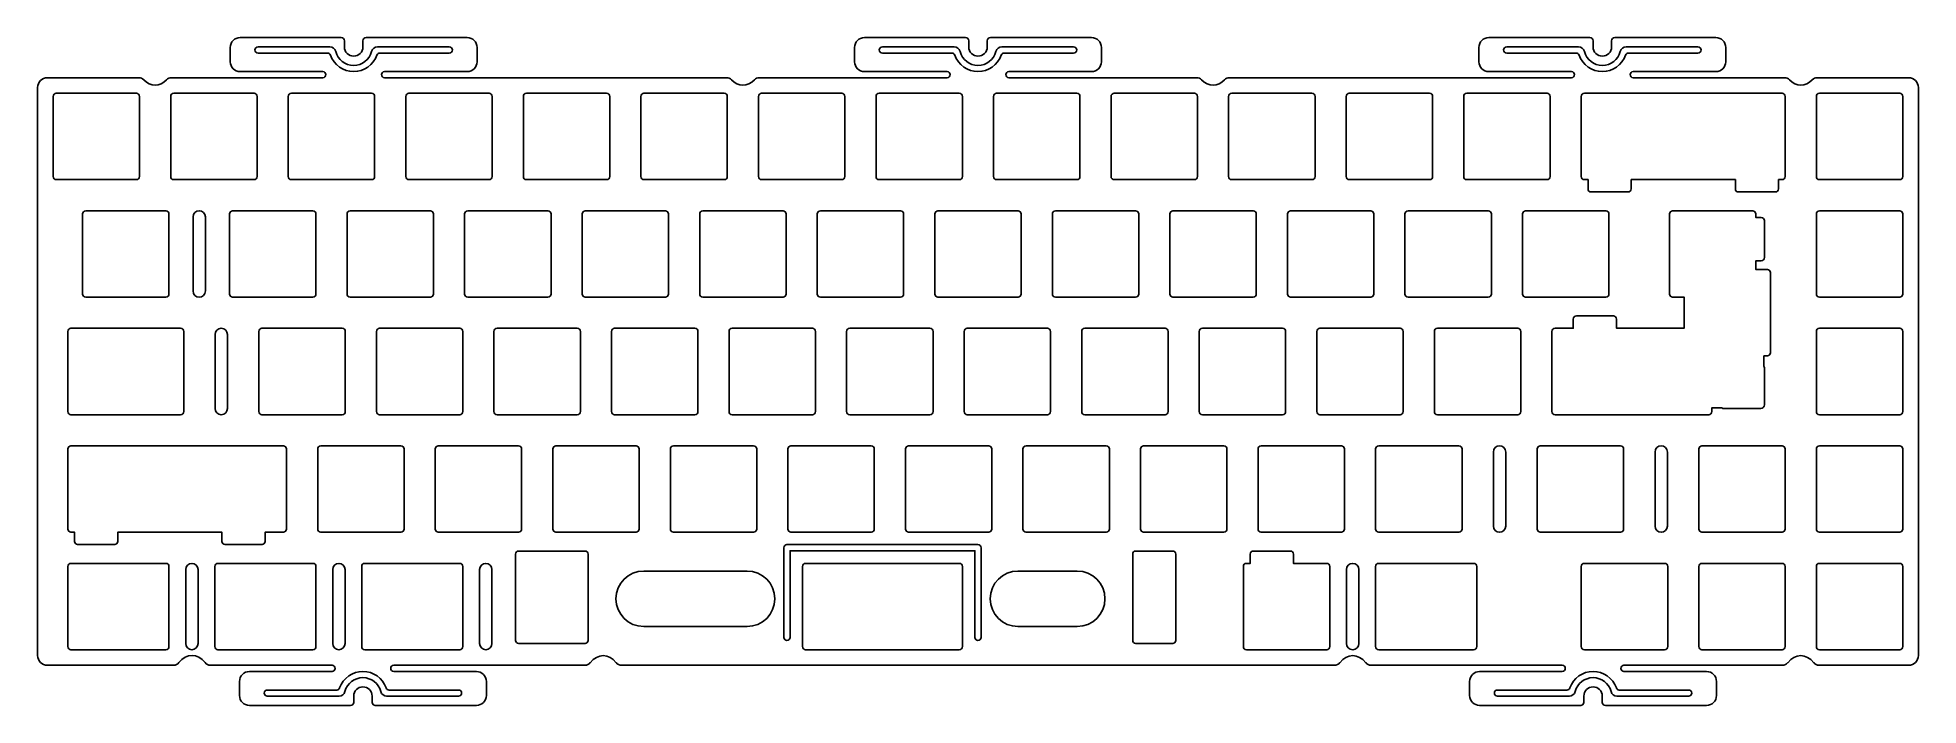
# Model space of a CAD drawing. Header units: millimetres. Extents: x -152 to 152, y -6 to 102.
import ezdxf

# ---------------------------------------------------------------- set-up
doc = ezdxf.new("R2010")
doc.units = ezdxf.units.MM
doc.layers.get('0').update_dxf_attribs({"linetype": 'CONTINUOUS'})

msp = doc.modelspace()

# ---------------------------------------------------------------- linework, layer by layer
for p, q in [((-121.18, 100.62), (-121.18, 98.32)), ((-103.18, 102.22), (-119.58, 102.22)), ((-102.68, 100.72), (-102.68, 101.72)), ((-99.68, 101.72), (-99.68, 100.72)), ((-82.78, 102.22), (-99.18, 102.22)), ((-81.18, 98.32), (-81.18, 100.62)), ((-20, 100.62), (-20, 98.32)), ((-2, 102.22), (-18.4, 102.22)), ((-1.5, 100.72), (-1.5, 101.72)), ((1.5, 101.72), (1.5, 100.72)), ((18.4, 102.22), (2, 102.22)), ((20, 98.32), (20, 100.62)), ((81.18, 100.62), (81.18, 98.32)), ((99.18, 102.22), (82.78, 102.22)), ((99.68, 100.72), (99.68, 101.72)), ((102.68, 101.72), (102.68, 100.72)), ((119.58, 102.22), (103.18, 102.22)), ((121.18, 98.32), (121.18, 100.62)), ((-136, 95.72), (-150.8, 95.72)), ((-106.18, 95.72), (-130.7, 95.72)), ((-119.58, 96.72), (-106.18, 96.72)), ((-96.18, 96.72), (-82.78, 96.72)), ((-40.75, 95.72), (-96.18, 95.72)), ((-5, 95.72), (-35.45, 95.72)), ((-18.4, 96.72), (-5, 96.72)), ((5, 96.72), (18.4, 96.72)), ((35.45, 95.72), (5, 95.72)), ((96.18, 95.72), (40.75, 95.72)), ((82.78, 96.72), (96.18, 96.72)), ((106.18, 96.72), (119.58, 96.72)), ((130.7, 95.72), (106.18, 95.72)), ((150.8, 95.72), (136, 95.72)), ((-152.4, 94.13), (-152.4, 2.08)), ((152.4, 2.08), (152.4, 94.13)), ((-150.8, 0.47), (-130.38, 0.47)), ((-124.39, 0.47), (-104.68, 0.47)), ((-94.68, 0.47), (-63.71, 0.47)), ((-57.76, 0.47), (57.76, 0.47)), ((63.71, 0.47), (94.68, 0.47)), ((104.68, 0.47), (130.36, 0.47)), ((136.31, 0.47), (150.8, 0.47)), ((-119.68, -2.13), (-119.68, -4.43)), ((-104.68, -0.53), (-118.08, -0.53)), ((-81.28, -0.53), (-94.68, -0.53)), ((-79.68, -4.43), (-79.68, -2.13)), ((79.68, -2.13), (79.68, -4.43)), ((94.68, -0.53), (81.28, -0.53)), ((118.08, -0.53), (104.68, -0.53)), ((119.68, -4.43), (119.68, -2.13)), ((-118.08, -6.03), (-101.68, -6.03)), ((-101.18, -5.53), (-101.18, -4.53)), ((-98.18, -4.53), (-98.18, -5.53)), ((-97.68, -6.03), (-81.28, -6.03)), ((81.28, -6.03), (97.68, -6.03)), ((98.18, -5.53), (98.18, -4.53)), ((101.18, -4.53), (101.18, -5.53)), ((101.68, -6.03), (118.08, -6.03))]:
    msp.add_line(p, q)
for points in [[(-85.68, 99.72), (-96.94, 99.72, 0.317837), (-97.41, 99.39, -0.707107), (-104.95, 99.39, 0.317837), (-105.42, 99.72), (-116.68, 99.72, -1), (-116.68, 100.72), (-105.05, 100.72, -0.341999), (-104.09, 99.97, 0.774597), (-98.28, 99.97, -0.341999), (-97.31, 100.72), (-85.68, 100.72, -1)], [(15.5, 99.72), (4.24, 99.72, 0.317837), (3.77, 99.39, -0.707107), (-3.77, 99.39, 0.317837), (-4.24, 99.72), (-15.5, 99.72, -1), (-15.5, 100.72), (-3.87, 100.72, -0.341999), (-2.9, 99.97, 0.774597), (2.9, 99.97, -0.341999), (3.87, 100.72), (15.5, 100.72, -1)], [(97.41, 99.39, 0.707107), (104.95, 99.39, -0.317837), (105.42, 99.72), (116.68, 99.72, 1), (116.68, 100.72), (105.05, 100.72, 0.341999), (104.09, 99.97, -0.774597), (98.28, 99.97, 0.341999), (97.31, 100.72), (85.68, 100.72, 1), (85.68, 99.72), (96.94, 99.72, -0.317837)], [(-149.38, 93.2), (-136.38, 93.2, -0.414214), (-135.88, 92.7), (-135.88, 79.7, -0.414214), (-136.38, 79.2), (-149.38, 79.2, -0.414214), (-149.88, 79.7), (-149.88, 92.7, -0.414214)], [(-130.33, 93.2), (-117.33, 93.2, -0.414214), (-116.83, 92.7), (-116.83, 79.7, -0.414214), (-117.33, 79.2), (-130.33, 79.2, -0.414214), (-130.83, 79.7), (-130.83, 92.7, -0.414214)], [(-111.28, 93.2), (-98.28, 93.2, -0.414214), (-97.78, 92.7), (-97.78, 79.7, -0.414214), (-98.28, 79.2), (-111.28, 79.2, -0.414214), (-111.78, 79.7), (-111.78, 92.7, -0.414214)], [(-92.23, 93.2), (-79.23, 93.2, -0.414214), (-78.73, 92.7), (-78.73, 79.7, -0.414214), (-79.23, 79.2), (-92.23, 79.2, -0.414214), (-92.73, 79.7), (-92.73, 92.7, -0.414214)], [(-59.68, 92.7), (-59.68, 79.7, -0.414214), (-60.18, 79.2), (-73.18, 79.2, -0.414214), (-73.68, 79.7), (-73.68, 92.7, -0.414214), (-73.18, 93.2), (-60.18, 93.2, -0.414214)], [(-40.63, 92.7), (-40.63, 79.7, -0.414214), (-41.13, 79.2), (-54.13, 79.2, -0.414214), (-54.63, 79.7), (-54.63, 92.7, -0.414214), (-54.13, 93.2), (-41.13, 93.2, -0.414214)], [(-35.08, 93.2), (-22.08, 93.2, -0.414214), (-21.58, 92.7), (-21.58, 79.7, -0.414214), (-22.08, 79.2), (-35.08, 79.2, -0.414214), (-35.58, 79.7), (-35.58, 92.7, -0.414214)], [(-2.53, 92.7), (-2.53, 79.7, -0.414214), (-3.03, 79.2), (-16.03, 79.2, -0.414214), (-16.53, 79.7), (-16.53, 92.7, -0.414214), (-16.03, 93.2), (-3.03, 93.2, -0.414214)], [(16.52, 92.7), (16.52, 79.7, -0.414214), (16.02, 79.2), (3.02, 79.2, -0.414214), (2.52, 79.7), (2.52, 92.7, -0.414214), (3.02, 93.2), (16.02, 93.2, -0.414214)], [(22.07, 93.2), (35.07, 93.2, -0.414214), (35.57, 92.7), (35.57, 79.7, -0.414214), (35.07, 79.2), (22.07, 79.2, -0.414214), (21.57, 79.7), (21.57, 92.7, -0.414214)], [(41.12, 93.2, 0.414214), (40.62, 92.7), (40.62, 79.7, 0.414214), (41.12, 79.2), (54.12, 79.2, 0.414214), (54.62, 79.7), (54.62, 92.7, 0.414214), (54.12, 93.2)], [(60.17, 93.2), (73.17, 93.2, -0.414214), (73.67, 92.7), (73.67, 79.7, -0.414214), (73.17, 79.2), (60.17, 79.2, -0.414214), (59.67, 79.7), (59.67, 92.7, -0.414214)], [(79.22, 93.2, 0.414214), (78.72, 92.7), (78.72, 79.7, 0.414214), (79.22, 79.2), (92.22, 79.2, 0.414214), (92.72, 79.7), (92.72, 92.7, 0.414214), (92.22, 93.2)], [(105.86, 79.2), (105.86, 77.7, -0.414214), (105.36, 77.2), (99.36, 77.2, -0.414214), (98.86, 77.7), (98.86, 79.2), (98.27, 79.2, -0.414214), (97.77, 79.7), (97.77, 92.7, -0.414214), (98.27, 93.2), (130.32, 93.2, -0.414214), (130.82, 92.7), (130.82, 79.7, -0.414214), (130.32, 79.2), (129.74, 79.2), (129.74, 77.7, -0.414214), (129.24, 77.2), (123.24, 77.2, -0.414214), (122.74, 77.7), (122.74, 79.2)], [(136.37, 93.2, 0.414214), (135.87, 92.7), (135.87, 79.7, 0.414214), (136.37, 79.2), (149.37, 79.2, 0.414214), (149.87, 79.7), (149.87, 92.7, 0.414214), (149.37, 93.2)], [(-144.61, 74.15), (-131.61, 74.15, -0.414214), (-131.11, 73.65), (-131.11, 60.65, -0.414214), (-131.61, 60.15), (-144.61, 60.15, -0.414214), (-145.11, 60.65), (-145.11, 73.65, -0.414214)], [(-127.21, 61.15), (-127.21, 73.15, -1), (-125.21, 73.15), (-125.21, 61.15, -1)], [(-120.8, 74.15), (-107.8, 74.15, -0.414214), (-107.3, 73.65), (-107.3, 60.65, -0.414214), (-107.8, 60.15), (-120.8, 60.15, -0.414214), (-121.3, 60.65), (-121.3, 73.65, -0.414214)], [(-101.75, 74.15), (-88.75, 74.15, -0.414214), (-88.25, 73.65), (-88.25, 60.65, -0.414214), (-88.75, 60.15), (-101.75, 60.15, -0.414214), (-102.25, 60.65), (-102.25, 73.65, -0.414214)], [(-82.7, 74.15), (-69.7, 74.15, -0.414214), (-69.2, 73.65), (-69.2, 60.65, -0.414214), (-69.7, 60.15), (-82.7, 60.15, -0.414214), (-83.2, 60.65), (-83.2, 73.65, -0.414214)], [(-50.15, 73.65), (-50.15, 60.65, -0.414214), (-50.65, 60.15), (-63.65, 60.15, -0.414214), (-64.15, 60.65), (-64.15, 73.65, -0.414214), (-63.65, 74.15), (-50.65, 74.15, -0.414214)], [(-44.6, 74.15), (-31.6, 74.15, -0.414214), (-31.1, 73.65), (-31.1, 60.65, -0.414214), (-31.6, 60.15), (-44.6, 60.15, -0.414214), (-45.1, 60.65), (-45.1, 73.65, -0.414214)], [(-25.55, 74.15), (-12.55, 74.15, -0.414214), (-12.05, 73.65), (-12.05, 60.65, -0.414214), (-12.55, 60.15), (-25.55, 60.15, -0.414214), (-26.05, 60.65), (-26.05, 73.65, -0.414214)], [(-6.5, 74.15), (6.5, 74.15, -0.414214), (7, 73.65), (7, 60.65, -0.414214), (6.5, 60.15), (-6.5, 60.15, -0.414214), (-7, 60.65), (-7, 73.65, -0.414214)], [(12.55, 74.15), (25.55, 74.15, -0.414214), (26.05, 73.65), (26.05, 60.65, -0.414214), (25.55, 60.15), (12.55, 60.15, -0.414214), (12.05, 60.65), (12.05, 73.65, -0.414214)], [(31.6, 74.15), (44.6, 74.15, -0.414214), (45.1, 73.65), (45.1, 60.65, -0.414214), (44.6, 60.15), (31.6, 60.15, -0.414214), (31.1, 60.65), (31.1, 73.65, -0.414214)], [(50.65, 74.15), (63.65, 74.15, -0.414214), (64.15, 73.65), (64.15, 60.65, -0.414214), (63.65, 60.15), (50.65, 60.15, -0.414214), (50.15, 60.65), (50.15, 73.65, -0.414214)], [(69.7, 74.15), (82.7, 74.15, -0.414214), (83.2, 73.65), (83.2, 60.65, -0.414214), (82.7, 60.15), (69.7, 60.15, -0.414214), (69.2, 60.65), (69.2, 73.65, -0.414214)], [(88.75, 74.15), (101.75, 74.15, -0.414214), (102.25, 73.65), (102.25, 60.65, -0.414214), (101.75, 60.15), (88.75, 60.15, -0.414214), (88.25, 60.65), (88.25, 73.65, -0.414214)], [(93.51, 55.1), (96.48, 55.1), (96.48, 56.6, -0.414214), (96.98, 57.1), (102.98, 57.1, -0.414214), (103.48, 56.6), (103.48, 55.1), (114.44, 55.1), (114.44, 60.15), (112.56, 60.15, -0.414214), (112.06, 60.65), (112.06, 73.65, -0.414214), (112.56, 74.15), (125.56, 74.15, -0.414214), (126.06, 73.65), (126.06, 73.06), (126.94, 73.06, -0.414214), (127.44, 72.56), (127.44, 66.56, -0.414214), (126.94, 66.06), (126.06, 66.06), (126.06, 64.63), (127.94, 64.63, -0.414214), (128.44, 64.13), (128.44, 51.13, -0.414214), (127.94, 50.63), (127.36, 50.63), (127.36, 48.97, -0.150834), (127.44, 48.69), (127.44, 42.69, -0.231178), (127.25, 42.29, -0.231178), (126.86, 42.1), (120.86, 42.1, -0.150834), (120.57, 42.19), (118.92, 42.19), (118.92, 41.6, -0.414214), (118.42, 41.1), (93.51, 41.1, -0.414214), (93.01, 41.6), (93.01, 54.6, -0.414214)], [(136.37, 74.15), (149.37, 74.15, -0.414214), (149.87, 73.65), (149.87, 60.65, -0.414214), (149.37, 60.15), (136.37, 60.15, -0.414214), (135.87, 60.65), (135.87, 73.65, -0.414214)], [(-128.73, 54.6), (-128.73, 41.6, -0.414214), (-129.23, 41.1), (-146.99, 41.1, -0.414214), (-147.49, 41.6), (-147.49, 54.6, -0.414214), (-146.99, 55.1), (-129.23, 55.1, -0.414214)], [(-123.63, 42.1), (-123.63, 54.1, -1), (-121.63, 54.1), (-121.63, 42.1, -1)], [(-116.04, 55.1), (-103.04, 55.1, -0.414214), (-102.54, 54.6), (-102.54, 41.6, -0.414214), (-103.04, 41.1), (-116.04, 41.1, -0.414214), (-116.54, 41.6), (-116.54, 54.6, -0.414214)], [(-96.99, 55.1), (-83.99, 55.1, -0.414214), (-83.49, 54.6), (-83.49, 41.6, -0.414214), (-83.99, 41.1), (-96.99, 41.1, -0.414214), (-97.49, 41.6), (-97.49, 54.6, -0.414214)], [(-64.44, 54.6), (-64.44, 41.6, -0.414214), (-64.94, 41.1), (-77.94, 41.1, -0.414214), (-78.44, 41.6), (-78.44, 54.6, -0.414214), (-77.94, 55.1), (-64.94, 55.1, -0.414214)], [(-58.89, 55.1), (-45.89, 55.1, -0.414214), (-45.39, 54.6), (-45.39, 41.6, -0.414214), (-45.89, 41.1), (-58.89, 41.1, -0.414214), (-59.39, 41.6), (-59.39, 54.6, -0.414214)], [(-39.84, 55.1), (-26.84, 55.1, -0.414214), (-26.34, 54.6), (-26.34, 41.6, -0.414214), (-26.84, 41.1), (-39.84, 41.1, -0.414214), (-40.34, 41.6), (-40.34, 54.6, -0.414214)], [(-7.29, 54.6), (-7.29, 41.6, -0.414214), (-7.79, 41.1), (-20.79, 41.1, -0.414214), (-21.29, 41.6), (-21.29, 54.6, -0.414214), (-20.79, 55.1), (-7.79, 55.1, -0.414214)], [(-1.74, 55.1), (11.26, 55.1, -0.414214), (11.76, 54.6), (11.76, 41.6, -0.414214), (11.26, 41.1), (-1.74, 41.1, -0.414214), (-2.24, 41.6), (-2.24, 54.6, -0.414214)], [(17.31, 55.1), (30.31, 55.1, -0.414214), (30.81, 54.6), (30.81, 41.6, -0.414214), (30.31, 41.1), (17.31, 41.1, -0.414214), (16.81, 41.6), (16.81, 54.6, -0.414214)], [(36.36, 55.1), (49.36, 55.1, -0.414214), (49.86, 54.6), (49.86, 41.6, -0.414214), (49.36, 41.1), (36.36, 41.1, -0.414214), (35.86, 41.6), (35.86, 54.6, -0.414214)], [(55.41, 55.1), (68.41, 55.1, -0.414214), (68.91, 54.6), (68.91, 41.6, -0.414214), (68.41, 41.1), (55.41, 41.1, -0.414214), (54.91, 41.6), (54.91, 54.6, -0.414214)], [(74.46, 55.1), (87.46, 55.1, -0.414214), (87.96, 54.6), (87.96, 41.6, -0.414214), (87.46, 41.1), (74.46, 41.1, -0.414214), (73.96, 41.6), (73.96, 54.6, -0.414214)], [(136.37, 55.1), (149.37, 55.1, -0.414214), (149.87, 54.6), (149.87, 41.6, -0.414214), (149.37, 41.1), (136.37, 41.1, -0.414214), (135.87, 41.6), (135.87, 54.6, -0.414214)], [(-146.99, 36.05), (-112.56, 36.05, -0.414214), (-112.06, 35.55), (-112.06, 22.55, -0.414214), (-112.56, 22.05), (-115.53, 22.05), (-115.53, 20.55, -0.414214), (-116.03, 20.05), (-122.03, 20.05, -0.414214), (-122.53, 20.55), (-122.53, 22.05), (-139.41, 22.05), (-139.41, 20.55, -0.414214), (-139.91, 20.05), (-145.91, 20.05, -0.414214), (-146.41, 20.55), (-146.41, 22.05), (-146.99, 22.05, -0.414214), (-147.49, 22.55), (-147.49, 35.55, -0.414214)], [(-106.51, 36.05), (-93.51, 36.05, -0.414214), (-93.01, 35.55), (-93.01, 22.55, -0.414214), (-93.51, 22.05), (-106.51, 22.05, -0.414214), (-107.01, 22.55), (-107.01, 35.55, -0.414214)], [(-87.46, 36.05, 0.414214), (-87.96, 35.55), (-87.96, 22.55, 0.414214), (-87.46, 22.05), (-74.46, 22.05, 0.414214), (-73.96, 22.55), (-73.96, 35.55, 0.414214), (-74.46, 36.05)], [(-68.41, 36.05), (-55.41, 36.05, -0.414214), (-54.91, 35.55), (-54.91, 22.55, -0.414214), (-55.41, 22.05), (-68.41, 22.05, -0.414214), (-68.91, 22.55), (-68.91, 35.55, -0.414214)], [(-49.36, 36.05), (-36.36, 36.05, -0.414214), (-35.86, 35.55), (-35.86, 22.55, -0.414214), (-36.36, 22.05), (-49.36, 22.05, -0.414214), (-49.86, 22.55), (-49.86, 35.55, -0.414214)], [(-30.31, 36.05), (-17.31, 36.05, -0.414214), (-16.81, 35.55), (-16.81, 22.55, -0.414214), (-17.31, 22.05), (-30.31, 22.05, -0.414214), (-30.81, 22.55), (-30.81, 35.55, -0.414214)], [(-11.26, 36.05, 0.414214), (-11.76, 35.55), (-11.76, 22.55, 0.414214), (-11.26, 22.05), (1.74, 22.05, 0.414214), (2.24, 22.55), (2.24, 35.55, 0.414214), (1.74, 36.05)], [(7.79, 36.05), (20.79, 36.05, -0.414214), (21.29, 35.55), (21.29, 22.55, -0.414214), (20.79, 22.05), (7.79, 22.05, -0.414214), (7.29, 22.55), (7.29, 35.55, -0.414214)], [(40.34, 35.55), (40.34, 22.55, -0.414214), (39.84, 22.05), (26.84, 22.05, -0.414214), (26.34, 22.55), (26.34, 35.55, -0.414214), (26.84, 36.05), (39.84, 36.05, -0.414214)], [(45.89, 36.05), (58.89, 36.05, -0.414214), (59.39, 35.55), (59.39, 22.55, -0.414214), (58.89, 22.05), (45.89, 22.05, -0.414214), (45.39, 22.55), (45.39, 35.55, -0.414214)], [(78.44, 35.55), (78.44, 22.55, -0.414214), (77.94, 22.05), (64.94, 22.05, -0.414214), (64.44, 22.55), (64.44, 35.55, -0.414214), (64.94, 36.05), (77.94, 36.05, -0.414214)], [(83.53, 23.05), (83.53, 35.05, -1), (85.53, 35.05), (85.53, 23.05, -1)], [(91.13, 36.05), (104.13, 36.05, -0.414214), (104.63, 35.55), (104.63, 22.55, -0.414214), (104.13, 22.05), (91.13, 22.05, -0.414214), (90.63, 22.55), (90.63, 35.55, -0.414214)], [(109.73, 23.05), (109.73, 35.05, -1), (111.73, 35.05), (111.73, 23.05, -1)], [(117.33, 36.05), (130.32, 36.05, -0.414214), (130.82, 35.55), (130.82, 22.55, -0.414214), (130.32, 22.05), (117.33, 22.05, -0.414214), (116.83, 22.55), (116.83, 35.55, -0.414214)], [(136.37, 36.05), (149.37, 36.05, -0.414214), (149.87, 35.55), (149.87, 22.55, -0.414214), (149.37, 22.05), (136.37, 22.05, -0.414214), (135.87, 22.55), (135.87, 35.55, -0.414214)], [(-63.67, 4), (-74.43, 4, -0.414214), (-74.93, 4.5), (-74.93, 18.5, -0.414214), (-74.43, 19), (-63.67, 19, -0.414214), (-63.17, 18.5), (-63.17, 4.5, -0.414214)], [(-30.96, 20.03), (0, 20.03, -0.414214), (0.5, 19.53), (0.5, 5, -1), (-0.5, 5), (-0.5, 19.03), (-30.46, 19.03), (-30.46, 5, -1), (-31.46, 5), (-31.46, 19.53, -0.414214)], [(31.57, 4), (25.57, 4, -0.414214), (25.07, 4.5), (25.07, 18.5, -0.414214), (25.57, 19), (31.57, 19, -0.414214), (32.07, 18.5), (32.07, 4.5, -0.414214)], [(43.51, 17), (44.13, 17), (44.13, 18.5, -0.414214), (44.63, 19), (50.63, 19, -0.414214), (51.13, 18.5), (51.13, 17), (56.51, 17, -0.414214), (57.01, 16.5), (57.01, 3.5, -0.414214), (56.51, 3), (43.51, 3, -0.414214), (43.01, 3.5), (43.01, 16.5, -0.414214)], [(-146.99, 17), (-131.61, 17, -0.414214), (-131.11, 16.5), (-131.11, 3.5, -0.414214), (-131.61, 3), (-146.99, 3, -0.414214), (-147.49, 3.5), (-147.49, 16.5, -0.414214)], [(-128.4, 4), (-128.4, 16, -1), (-126.4, 16), (-126.4, 4, -1)], [(-123.18, 17), (-107.8, 17, -0.414214), (-107.3, 16.5), (-107.3, 3.5, -0.414214), (-107.8, 3), (-123.18, 3, -0.414214), (-123.68, 3.5), (-123.68, 16.5, -0.414214)], [(-104.58, 4), (-104.58, 16, -1), (-102.58, 16), (-102.58, 4, -1)], [(-99.37, 17), (-83.99, 17, -0.414214), (-83.49, 16.5), (-83.49, 3.5, -0.414214), (-83.99, 3), (-99.37, 3, -0.414214), (-99.87, 3.5), (-99.87, 16.5, -0.414214)], [(-80.77, 4, 1), (-78.77, 4), (-78.77, 16, 1), (-80.77, 16)], [(-37.43, 6.76), (-54.17, 6.76, -1), (-54.17, 15.76), (-37.43, 15.76, -1)], [(-27.93, 17), (-3.03, 17, -0.414214), (-2.53, 16.5), (-2.53, 3.5, -0.414214), (-3.03, 3), (-27.93, 3, -0.414214), (-28.43, 3.5), (-28.43, 16.5, -0.414214)], [(6.48, 15.76), (16.07, 15.76, -1), (16.07, 6.76), (6.48, 6.76, -1)], [(59.72, 4), (59.72, 16, -1), (61.72, 16), (61.72, 4, -1)], [(80.32, 3), (64.94, 3, -0.414214), (64.44, 3.5), (64.44, 16.5, -0.414214), (64.94, 17), (80.32, 17, -0.414214), (80.82, 16.5), (80.82, 3.5, -0.414214)], [(98.27, 17), (111.28, 17, -0.414214), (111.78, 16.5), (111.78, 3.5, -0.414214), (111.28, 3), (98.27, 3, -0.414214), (97.77, 3.5), (97.77, 16.5, -0.414214)], [(117.33, 17), (130.32, 17, -0.414214), (130.82, 16.5), (130.82, 3.5, -0.414214), (130.32, 3), (117.33, 3, -0.414214), (116.83, 3.5), (116.83, 16.5, -0.414214)], [(136.37, 17), (149.37, 17, -0.414214), (149.87, 16.5), (149.87, 3.5, -0.414214), (149.37, 3), (136.37, 3, -0.414214), (135.87, 3.5), (135.87, 16.5, -0.414214)], [(-95.91, -3.19, 0.707107), (-103.45, -3.19, -0.317837), (-103.92, -3.53), (-115.18, -3.53, 1), (-115.18, -4.53), (-103.55, -4.53, 0.341999), (-102.59, -3.78, -0.774597), (-96.78, -3.78, 0.341999), (-95.81, -4.53), (-84.18, -4.53, 1), (-84.18, -3.53), (-95.44, -3.53, -0.317837)], [(103.45, -3.19, 0.707107), (95.91, -3.19, -0.317837), (95.44, -3.53), (84.18, -3.53, 1), (84.18, -4.53), (95.81, -4.53, 0.341999), (96.78, -3.78, -0.774597), (102.59, -3.78, 0.341999), (103.55, -4.53), (115.18, -4.53, 1), (115.18, -3.53), (103.92, -3.53, -0.317837)]]:
    msp.add_lwpolyline(points, format="xyb", close=True)
for centre, radius, start, end in [((-119.58, 100.62), 1.6, 90, 180), ((-103.18, 101.72), 0.5, 0, 90), ((-101.18, 100.72), 1.5, -180, 0), ((-99.18, 101.72), 0.5, 90, 180), ((-82.78, 100.62), 1.6, 0, 90), ((-18.4, 100.62), 1.6, 90, 180), ((-2, 101.72), 0.5, 0, 90), ((0, 100.72), 1.5, 180, 360), ((2, 101.72), 0.5, 90, 180), ((18.4, 100.62), 1.6, 0, 90), ((82.78, 100.62), 1.6, 90, 180), ((99.18, 101.72), 0.5, 0, 90), ((101.18, 100.72), 1.5, -180, 0), ((103.18, 101.72), 0.5, 90, 180), ((119.58, 100.62), 1.6, 0, 90), ((-119.58, 98.32), 1.6, 180, 270), ((-82.78, 98.32), 1.6, -90, 0), ((-18.4, 98.32), 1.6, 180, 270), ((18.4, 98.32), 1.6, 270, 360), ((82.78, 98.32), 1.6, 180, 270), ((119.58, 98.32), 1.6, -90, 0), ((-150.8, 94.13), 1.6, 90, 180), ((-136, 94.63), 1.1, 43.7877, 90), ((-130.7, 94.63), 1.1, 90, 136.2123), ((-106.18, 96.22), 0.5, -90, 90), ((-96.18, 96.22), 0.5, 90, 270), ((-40.75, 94.63), 1.1, 43.7877, 90), ((-35.45, 94.63), 1.1, 90, 136.2123), ((-5, 96.22), 0.5, -90, 90), ((5, 96.22), 0.5, 90, 270), ((35.45, 94.63), 1.1, 43.7877, 90), ((40.75, 94.63), 1.1, 90, 136.2123), ((96.18, 96.22), 0.5, -90, 90), ((106.18, 96.22), 0.5, 90, 270), ((130.7, 94.63), 1.1, 43.7877, 90), ((136, 94.63), 1.1, 90, 136.2123), ((150.8, 94.13), 1.6, 0, 90), ((-150.8, 2.08), 1.6, 180, 270), ((-130.38, 1.58), 1.1, 270, 322.5787), ((-124.39, 1.58), 1.1, 217.4213, 270), ((-104.68, -0.03), 0.5, -90, 90), ((-94.68, -0.03), 0.5, 90, 270), ((-63.71, 1.58), 1.1, 270, 322.1523), ((-57.76, 1.58), 1.1, 217.8477, 270), ((57.76, 1.58), 1.1, 270, 322.1523), ((63.71, 1.58), 1.1, 217.8477, 270), ((94.68, -0.03), 0.5, -90, 90), ((104.68, -0.03), 0.5, 90, 270), ((130.36, 1.58), 1.1, 270, 322.1523), ((136.31, 1.58), 1.1, 217.8477, 270), ((150.8, 2.08), 1.6, -90, 0), ((-118.08, -2.13), 1.6, 90, 180), ((-99.68, -4.53), 1.5, 0, 180), ((-81.28, -2.13), 1.6, 0, 90), ((81.28, -2.13), 1.6, 90, 180), ((99.68, -4.53), 1.5, 0, 180), ((118.08, -2.13), 1.6, 0, 90), ((-118.08, -4.43), 1.6, 180, 270), ((-101.68, -5.53), 0.5, -90, 0), ((-97.68, -5.53), 0.5, 180, 270), ((-81.28, -4.43), 1.6, -90, 0), ((81.28, -4.43), 1.6, 180, 270), ((97.68, -5.53), 0.5, -90, 0), ((101.68, -5.53), 0.5, 180, 270), ((118.08, -4.43), 1.6, 270, 360)]:
    msp.add_arc(centre, radius, start, end)
for centre, major_axis, start_param, end_param in [((-133.35, 98.94), (0, 4.42), 2.506023, 3.777163), ((-38.1, 98.94), (0, 4.42), 2.506023, 3.777163), ((38.1, 98.94), (0, 4.42), 2.506023, 3.777163), ((133.35, 98.94), (0, 4.42), 2.506023, 3.777163), ((-127.38, -2.34), (0, -4.42), 2.395596, 3.887589), ((-60.74, -2.37), (0, -4.42), 2.403263, 3.879922), ((60.74, -2.37), (0, -4.42), 2.403263, 3.879922), ((133.34, -2.37), (0, -4.42), 2.403263, 3.879922)]:
    msp.add_ellipse(centre, major_axis=major_axis, ratio=0.707107, start_param=start_param, end_param=end_param)

doc.saveas('drawing.dxf')
